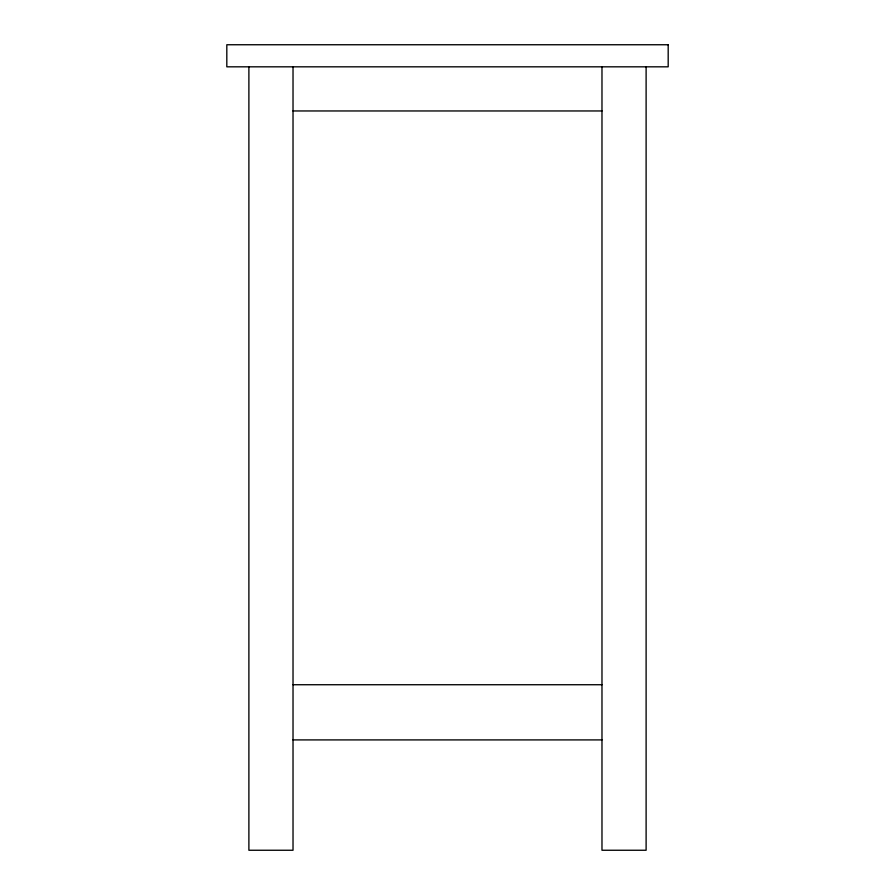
<?xml version="1.0" encoding="UTF-8"?>
<svg xmlns="http://www.w3.org/2000/svg" width="895" height="895" viewBox="0 0 895 895"><rect width="100%" height="100%" fill="white"/><g stroke="black" fill="none" stroke-linecap="round" stroke-linejoin="round"><path stroke-width="1.34" d="M293.023 110.958L601.977 110.958M293.023 684.731L601.977 684.731M293.023 739.908L601.977 739.908M646.112 66.823L646.112 850.25L601.977 850.25L601.977 66.823M293.023 66.823L293.023 850.25L248.888 850.25L248.888 66.823M668.185 44.75L226.815 44.75L226.815 66.823L668.185 66.823L668.185 44.75"/></g></svg>
